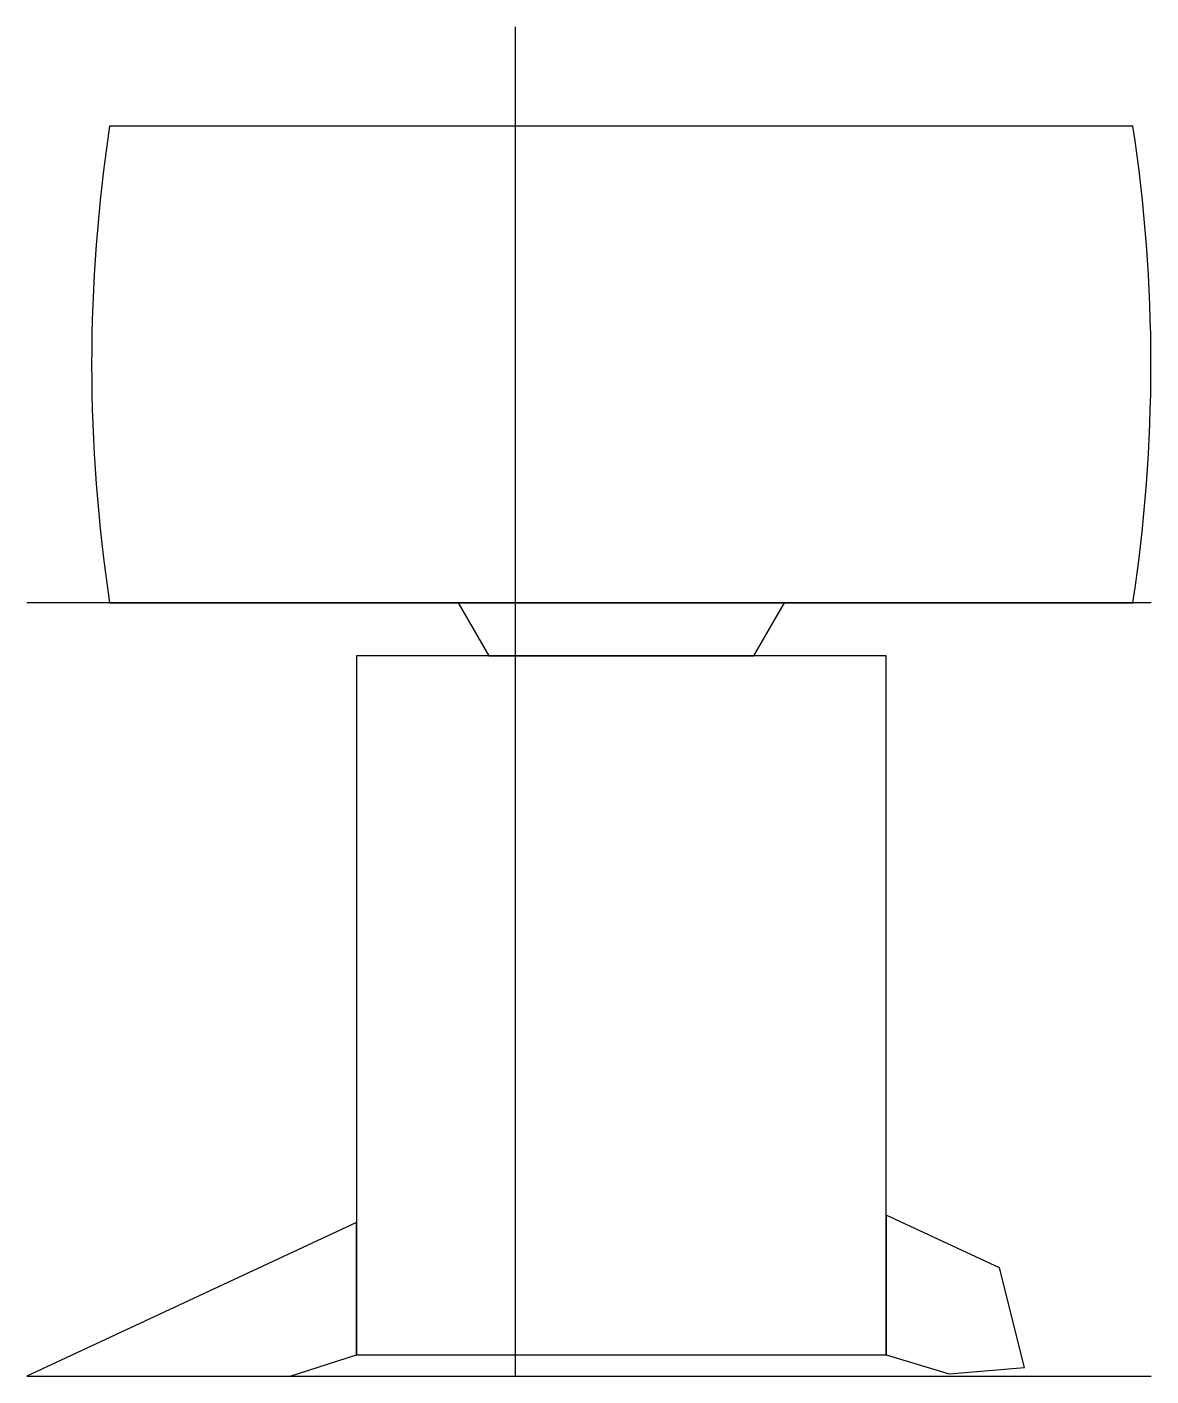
# Model space of a CAD drawing. Extents: x -9.2 to 12, y 0 to 25.5.
import ezdxf

# ---------------------------------------------------------------- set-up
doc = ezdxf.new("R2010")
doc.units = 0
doc.layers.get('0').update_dxf_attribs({"linetype": 'CONTINUOUS'})

msp = doc.modelspace()

# ---------------------------------------------------------------- linework, layer by layer
at = {"linetype": 'CONTINUOUS'}
for p, q in [((0, 0), (0, 25.47)), ((11.66, 23.6), (-7.66, 23.6)), ((12, 14.6), (-9.22, 14.6)), ((-7.66, 14.6), (11.66, 14.6)), ((5.08, 14.6), (-1.08, 14.6)), ((-1.08, 14.6), (-0.5, 13.6)), ((4.5, 13.6), (5.08, 14.6)), ((7, 13.6), (-3, 13.6)), ((-3, 13.6), (-3, 0.4)), ((-0.5, 13.6), (4.5, 13.6)), ((7, 0.4), (7, 13.6)), ((-3, 2.9), (-9.22, 0)), ((-3, 0.4), (-3, 2.9)), ((7, 3.04), (7, 0.4)), ((9.14, 2.04), (7, 3.04)), ((9.61, 0.16), (9.14, 2.04)), ((-4.25, 0), (-3, 0.4)), ((-3, 0.4), (7, 0.4)), ((7, 0.4), (8.19, 0.04)), ((-9.22, 0), (12, 0)), ((-9.22, 0), (-4.25, 0)), ((8.19, 0.04), (9.61, 0.16))]:
    msp.add_line(p, q, dxfattribs=at)
for centre, start, end in [((22.001, 19.1), 171.3731, 188.6269), ((-18.001, 19.1), 351.3731, 8.6269)]:
    msp.add_arc(centre, 30, start, end, dxfattribs=at)

doc.saveas('drawing.dxf')
